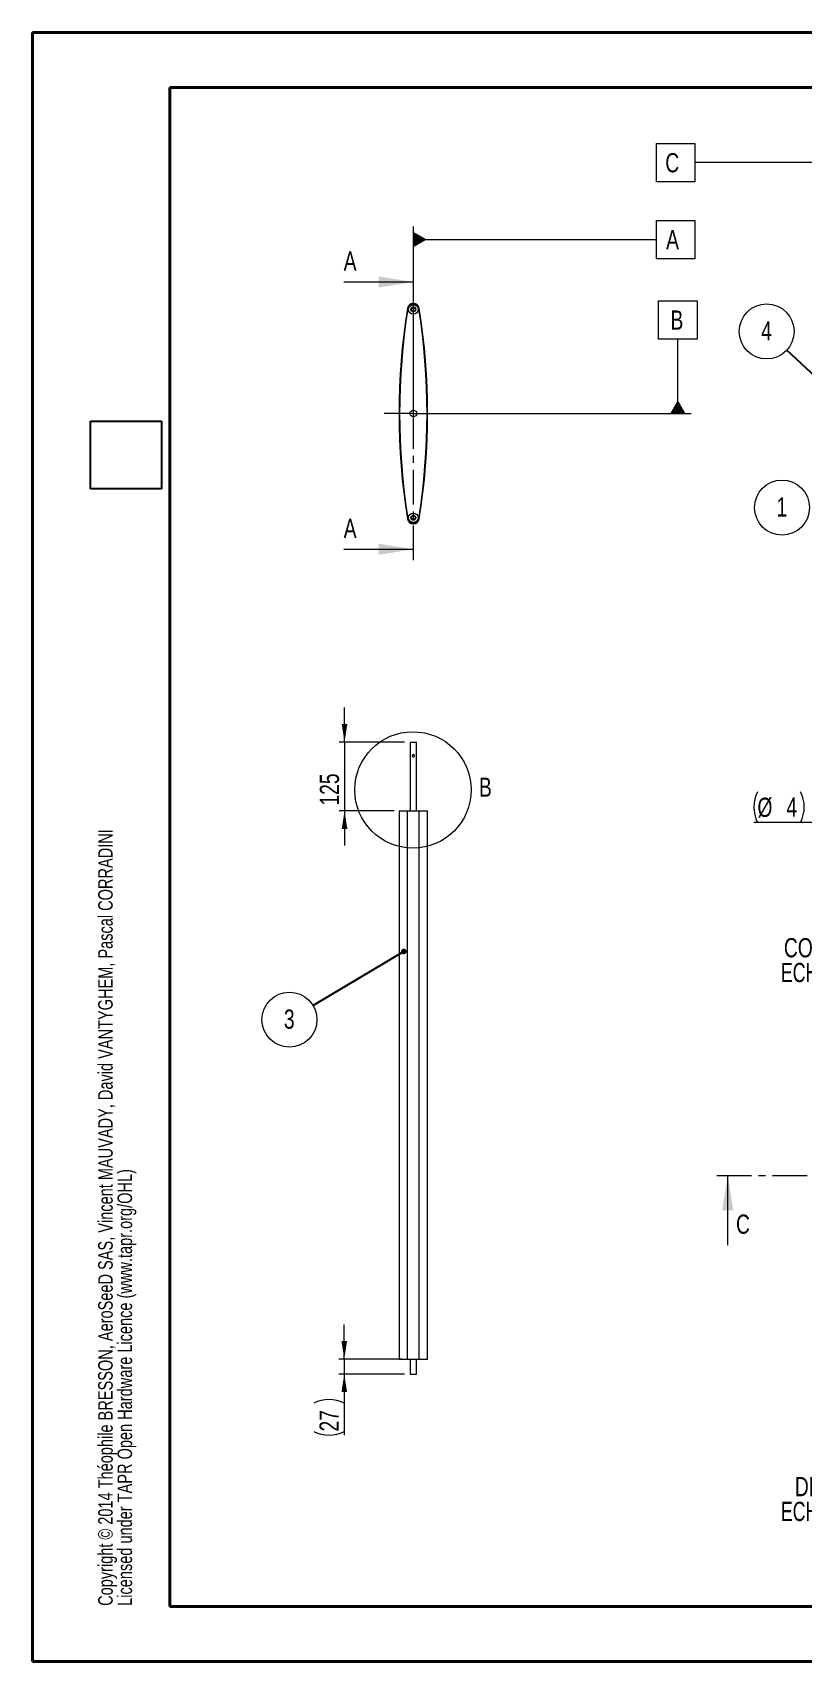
# Model space of a CAD drawing. Header units: millimetres. Extents: x 0 to 420, y 0 to 297.
# Drawn here: x 0.1 to 140.6, y 0.2 to 297.2 of the extents above; entities that cross this region are included whole.
import ezdxf

# ---------------------------------------------------------------- set-up
doc = ezdxf.new("R2010")
doc.units = ezdxf.units.MM
doc.linetypes.add('CENTER', pattern=[10.16, 6.35, -1.27, 1.27, -1.27])
doc.linetypes.add('CENTERX2', pattern=[20.32, 12.7, -2.54, 2.54, -2.54])
doc.styles.add('SLDTEXTSTYLE0', font='TXT', dxfattribs={"width": 0.75})
doc.styles.add('SLDTEXTSTYLE1', font='TXT', dxfattribs={"width": 0.692308})
doc.dimstyles.new('SLDDIMSTYLE0', dxfattribs={"dimtxt": 3.5, "dimasz": 3.302, "dimexe": 0, "dimexo": 0.0625, "dimgap": 0.875, "dimtad": 1, "dimlfac": 10, "dimrnd": 1e-09, "dimzin": 12, "dimdsep": 46, "dimtxsty": 'SLDTEXTSTYLE0', "dimsah": 1, "dimcen": 0.09, "dimadec": 0, "dimazin": 3, "dimtfac": 1, "dimtmove": 0, "dimatfit": 0, "dimfxl": 1, "dimfrac": 2, "dimtolj": 1, "dimtzin": 12, "dimarcsym": 0})
doc.dimstyles.new('SLDDIMSTYLE1', dxfattribs={"dimtxt": 0, "dimasz": 1.016, "dimexe": 0, "dimexo": 0.0625, "dimgap": 0, "dimtad": 0, "dimtih": 1, "dimtoh": 1, "dimdec": 0, "dimrnd": 1e-09, "dimzin": 0, "dimdsep": 46, "dimtxsty": 'Standard', "dimblk1": 'DOT', "dimblk2": 'DOT', "dimsah": 1, "dimcen": 0.09, "dimadec": 0, "dimazin": 0, "dimtfac": 1.016, "dimtdec": 0, "dimtofl": 0, "dimtmove": 0, "dimatfit": 3, "dimldrblk": 'DOT', "dimfxl": 1, "dimfrac": 2, "dimtolj": 1, "dimtzin": 0, "dimarcsym": 0})
doc.dimstyles.new('SLDDIMSTYLE4', dxfattribs={"dimtxt": 3.5, "dimasz": 3.302, "dimexe": 0, "dimexo": 0.0625, "dimgap": 0.875, "dimtad": 0, "dimtih": 1, "dimtoh": 1, "dimlfac": 4, "dimrnd": 1e-09, "dimzin": 12, "dimdsep": 46, "dimtxsty": 'SLDTEXTSTYLE0', "dimsah": 1, "dimcen": 0.09, "dimadec": 0, "dimazin": 3, "dimtfac": 1, "dimtmove": 0, "dimatfit": 0, "dimfxl": 1, "dimfrac": 2, "dimtolj": 1, "dimtzin": 12, "dimarcsym": 0})
picture_1 = doc.add_image_def('image1.bmp', size_in_pixel=(400, 420))

# ---------------------------------------------------------------- blocks, each defined once
blk = doc.blocks.new('SW_NOTE_1')
at = {"color": 0, "linetype": 'Continuous', "lineweight": 0, "char_height": 2.6458, "attachment_point": 1, "rotation": 90, "style": 'SLDTEXTSTYLE0'}
for s, insert in [('Copyright © 2014 Théophile BRESSON, AeroSeeD SAS, Vincent MAUVADY, David VANTYGHEM, Pascal CORRADINI', (-3.41, 0)), ('Licensed under TAPR Open Hardware Licence (www.tapr.org/OHL)', (0.12, 0))]:
    blk.add_mtext(s, dxfattribs=dict(at, insert=insert))
blk = doc.blocks.new('*D6')
at = {"color": 7, "linetype": 'Continuous', "lineweight": 0}
for p, q in [((56.96, 167.82), (56.96, 174.17)), ((67.91, 167.82), (55.96, 167.82)), ((56.96, 167.82), (56.96, 155.32)), ((66.01, 155.32), (55.96, 155.32)), ((56.96, 155.32), (56.96, 148.97))]:
    blk.add_line(p, q, dxfattribs=at)
for points in [[(56.96, 167.82), (57.47, 171.12), (56.45, 171.12)], [(56.96, 155.32), (56.45, 152.02), (57.47, 152.02)]]:
    blk.add_solid(points, dxfattribs=at)
at = {"color": 7, "linetype": 'Continuous', "lineweight": 0, "insert": (52.45, 156.27, -0.17), "char_height": 3.5, "attachment_point": 1, "rotation": 90, "style": 'SLDTEXTSTYLE0'}
blk.add_mtext('125', dxfattribs=at)
blk = doc.blocks.new('*D7')
at = {"color": 7, "linetype": 'Continuous', "lineweight": 0}
for p, q in [((56.91, 55.32), (56.91, 61.67)), ((67.42, 55.32), (55.91, 55.32)), ((56.91, 55.32), (56.91, 52.62)), ((67.91, 52.62), (55.91, 52.62)), ((56.91, 52.62), (56.91, 41.49))]:
    blk.add_line(p, q, dxfattribs=at)
for centre, start, end in [((54.13, 41.76), 63.4349, 116.5651), ((54.13, 47.7), 243.4349, 296.5651)]:
    blk.add_arc(centre, 6.21, start, end, dxfattribs=at)
for points in [[(56.91, 55.32), (57.42, 58.62), (56.4, 58.62)], [(56.91, 52.62), (56.4, 49.32), (57.42, 49.32)]]:
    blk.add_solid(points, dxfattribs=at)
at = {"color": 7, "linetype": 'Continuous', "lineweight": 0, "insert": (52.4, 42.14, -0.17), "char_height": 3.5, "attachment_point": 1, "rotation": 90, "style": 'SLDTEXTSTYLE0'}
blk.add_mtext('27', dxfattribs=at)
blk = doc.blocks.new('SW_NOTE_4')
at = {"color": 0, "linetype": 'Continuous', "lineweight": 0}
blk.add_circle((-4.3, -2.56), 5.01, dxfattribs=at)
at = {"color": 0, "linetype": 'Continuous', "lineweight": 0, "insert": (-4.34, -0.71), "char_height": 3.5, "attachment_point": 2, "style": 'SLDTEXTSTYLE0'}
blk.add_mtext('3', dxfattribs=at)
blk = doc.blocks.new('_DOT')
at = {"color": 0, "linetype": 'ByBlock', "lineweight": -2}
blk.add_line((-0.5, 0), (-1, 0), dxfattribs=at)
at = {"color": 0, "linetype": 'ByBlock', "const_width": 0.5}
blk.add_lwpolyline([(-0.25, 0, 1), (0.25, 0, 1)], format="xyb", close=True, dxfattribs=at)
blk = doc.blocks.new('SW_DATUMTAG_0')
at = {"color": 0, "linetype": 'Continuous', "lineweight": 0}
for p, q in [((-1.77, -0.72), (-1.77, 6.28)), ((-1.77, 6.28), (5.23, 6.28)), ((5.23, 6.28), (5.23, -0.72)), ((-46.09, -25.11), (-46.09, 5.18)), ((-46.09, 2.78), (-1.77, 2.78)), ((5.23, -0.72), (-1.77, -0.72))]:
    blk.add_line(p, q, dxfattribs=at)
blk.add_solid([(-46.09, 1.38), (-46.09, 4.18), (-43.64, 2.78)], dxfattribs=at)
at = {"color": 0, "linetype": 'Continuous', "lineweight": 0, "insert": (0, 4.51), "char_height": 3.5, "attachment_point": 1, "style": 'SLDTEXTSTYLE0'}
blk.add_mtext('A', dxfattribs=at)
blk = doc.blocks.new('SW_DATUMTAG_1')
at = {"color": 0, "linetype": 'Continuous', "lineweight": 0}
for p, q in [((-2.16, -0.72), (-2.16, 6.28)), ((-2.16, 6.28), (4.84, 6.28)), ((4.84, 6.28), (4.84, -0.72)), ((4.84, -0.72), (-2.16, -0.72)), ((1.34, -14.29), (1.34, -0.72)), ((-46.89, -14.29), (3.74, -14.29))]:
    blk.add_line(p, q, dxfattribs=at)
blk.add_solid([(2.74, -14.29), (-0.06, -14.29), (1.34, -11.84)], dxfattribs=at)
at = {"color": 0, "linetype": 'Continuous', "lineweight": 0, "insert": (0, 4.51), "char_height": 3.5, "attachment_point": 1, "style": 'SLDTEXTSTYLE0'}
blk.add_mtext('B', dxfattribs=at)
blk = doc.blocks.new('SW_NOTE_5')
at = {"color": 0, "linetype": 'Continuous', "lineweight": 0}
blk.add_circle((-4.91, -1.01), 5.01, dxfattribs=at)
at = {"color": 0, "linetype": 'Continuous', "lineweight": 0, "insert": (-4.94, 0.85), "char_height": 3.5, "attachment_point": 2, "style": 'SLDTEXTSTYLE0'}
blk.add_mtext('1', dxfattribs=at)
blk = doc.blocks.new('SW_NOTE_7')
at = {"color": 0, "linetype": 'Continuous', "lineweight": 0}
blk.add_circle((-3.66, 3.42), 5.01, dxfattribs=at)
at = {"color": 0, "linetype": 'Continuous', "lineweight": 0, "insert": (-3.7, 5.28), "char_height": 3.5, "attachment_point": 2, "style": 'SLDTEXTSTYLE0'}
blk.add_mtext('4', dxfattribs=at)
blk = doc.blocks.new('SW_DATUMTAG_2')
at = {"color": 0, "linetype": 'Continuous', "lineweight": 0}
for p, q in [((-1.6, -0.72), (-1.6, 6.28)), ((-1.6, 6.28), (5.4, 6.28)), ((5.4, 6.28), (5.4, -0.72)), ((45.69, -24.84), (45.69, 5.18)), ((45.69, 2.78), (5.4, 2.78)), ((5.4, -0.72), (-1.6, -0.72))]:
    blk.add_line(p, q, dxfattribs=at)
blk.add_solid([(45.69, 1.38), (45.69, 4.18), (43.24, 2.78)], dxfattribs=at)
at = {"color": 0, "linetype": 'Continuous', "lineweight": 0, "insert": (0, 4.51, 0.79), "char_height": 3.5, "attachment_point": 1, "style": 'SLDTEXTSTYLE0'}
blk.add_mtext('C', dxfattribs=at)
blk = doc.blocks.new('SW_NOTE_10')
at = {"color": 0, "linetype": 'Continuous', "lineweight": 0, "char_height": 3.5, "attachment_point": 2}
for s, insert, style in [('DÉTAIL B', (9.13, 4.51), 'SLDTEXTSTYLE0'), ('ECHELLE 1 : 4', (9.76, -0.01), 'SLDTEXTSTYLE1')]:
    blk.add_mtext(s, dxfattribs=dict(at, insert=insert, style=style))
blk = doc.blocks.new('*D22')
at = {"color": 7, "linetype": 'Continuous', "lineweight": 0}
for p, q in [((147.19, 153.2), (131.59, 153.2)), ((147.19, 138.11), (147.19, 154.2)), ((147.19, 153.2), (148.19, 153.2)), ((148.19, 138.11), (148.19, 154.2))]:
    blk.add_line(p, q, dxfattribs=at)
for centre, start, end in [((137.86, 156), 153.4349, 206.5651), ((134.51, 156), 333.4349, 26.5651)]:
    blk.add_arc(centre, 6.27, start, end, dxfattribs=at)
blk.add_solid([(147.19, 153.2), (143.89, 153.71), (143.89, 152.69)], dxfattribs=at)
at = {"color": 7, "linetype": 'Continuous', "lineweight": 0, "char_height": 3.5, "attachment_point": 1, "style": 'SLDTEXTSTYLE0'}
for s, insert in [('%%c', (132.25, 157.71, 24.13)), ('4', (137.53, 157.76, 24.13))]:
    blk.add_mtext(s, dxfattribs=dict(at, insert=insert))
blk = doc.blocks.new('SW_NOTE_11')
at = {"color": 0, "linetype": 'Continuous', "lineweight": 0, "char_height": 3.5, "attachment_point": 2}
for s, insert, style in [('COUPE C-C', (13.18, 4.51), 'SLDTEXTSTYLE0'), ('ECHELLE 1 : 4', (13.76, -0.01), 'SLDTEXTSTYLE1')]:
    blk.add_mtext(s, dxfattribs=dict(at, insert=insert, style=style))

msp = doc.modelspace()

# ---------------------------------------------------------------- linework, layer by layer
at = {"color": 7, "linetype": 'Continuous', "lineweight": 40}
for p, q in [((0.0788, 0.2148), (0.0788, 297.2148)), ((0.0788, 297.2148), (420.0788, 297.2148)), ((25.0788, 10.2148), (25.0788, 287.2148)), ((25.0788, 287.2148), (410.0788, 287.2148)), ((25.0788, 10.2148), (410.0788, 10.2148)), ((0.0788, 0.2148), (420.0788, 0.2148))]:
    msp.add_line(p, q, dxfattribs=at)
at = {"color": 7, "linetype": 'CENTER', "lineweight": 0}
for p, q in [((69.5077, 201.0055), (69.5077, 253.7407)), ((124.8295, 88.8402), (188.837, 88.8402))]:
    msp.add_line(p, q, dxfattribs=at)
at = {"color": 7, "linetype": 'Continuous', "lineweight": 0}
for p, q in [((56.8077, 251.7407), (69.5077, 251.7407)), ((56.8077, 203.0055), (69.5077, 203.0055)), ((126.8295, 76.1402), (126.8295, 88.8402))]:
    msp.add_line(p, q, dxfattribs=at)
at = {"color": 7, "linetype": 'CENTERX2', "lineweight": 0}
for q in [(69.5077, 231.5831), (64.1764, 227.7435)]:
    msp.add_line((69.5077, 227.7435), q, dxfattribs=at)
at = {"color": 7, "linetype": 'Continuous', "lineweight": 15}
for p, q in [((68.9077, 167.8198), (68.9077, 155.3198)), ((68.9077, 167.8198), (70.1077, 167.8198)), ((70.1077, 155.3198), (70.1077, 167.8198)), ((66.9077, 155.3198), (66.9077, 55.3198)), ((66.9077, 155.3198), (68.4213, 155.3198)), ((68.4213, 55.3198), (68.4213, 155.3198)), ((68.4213, 155.3198), (70.594, 155.3198)), ((70.594, 55.3198), (70.594, 155.3198)), ((70.594, 155.3198), (72.1077, 155.3198)), ((72.1077, 55.3198), (72.1077, 155.3198)), ((66.9077, 55.3198), (68.4213, 55.3198)), ((68.4213, 55.3198), (70.594, 55.3198)), ((68.9077, 55.3198), (68.9077, 52.6198)), ((70.1077, 52.6198), (70.1077, 55.3198)), ((70.594, 55.3198), (72.1077, 55.3198)), ((68.9077, 52.6198), (70.1077, 52.6198))]:
    msp.add_line(p, q, dxfattribs=at)
for centre, radius in [((69.5077, 246.7435), 0.865), ((69.5077, 246.7435), 0.45), ((69.5077, 246.7435), 0.34), ((69.5077, 227.7435), 0.6), ((69.5077, 208.7435), 0.865), ((69.5077, 208.7435), 0.45), ((69.5077, 208.7435), 0.34)]:
    msp.add_circle(centre, radius, dxfattribs=at)
at = {"color": 7, "linetype": 'Continuous', "lineweight": 0}
msp.add_circle((69.4356, 159.1198), 10.6154, dxfattribs=at)
at = {"color": 7, "linetype": 'Continuous', "lineweight": 15}
for centre, radius, start, end in [((189.091, 227.7435), 122.1833, 170.972023, 189.027977), ((189.091, 227.7435), 122.0833, 170.972023, 189.027977), ((69.5077, 246.7435), 1.1, 9.027977, 170.972023), ((69.5077, 246.7435), 1, 9.027977, 170.972023), ((-50.0757, 227.7435), 122.0833, 350.972023, 9.027977), ((-50.0757, 227.7435), 122.1833, 350.972023, 9.027977), ((69.5077, 208.7435), 1.1, 189.027977, 350.972023), ((69.5077, 208.7435), 1, 189.027977, 350.972023)]:
    msp.add_arc(centre, radius, start, end, dxfattribs=at)
msp.add_open_spline([(69.5077, 165.5598), (69.5295, 165.5577), (69.5731, 165.5535), (69.6316, 165.5211), (69.6776, 165.4724), (69.7053, 165.4098), (69.7105, 165.3422), (69.6941, 165.2783), (69.6586, 165.2231), (69.6058, 165.1811), (69.5411, 165.1587), (69.4736, 165.1591), (69.4114, 165.1805), (69.3588, 165.2207), (69.3212, 165.2771), (69.3045, 165.3435), (69.3105, 165.4101), (69.3367, 165.4702), (69.3812, 165.5192), (69.4404, 165.5532), (69.4856, 165.5576), (69.5077, 165.5598)], degree=3, knots=[0, 0, 0, 0, 0.051721269, 0.103380836, 0.156662819, 0.211448858, 0.264367038, 0.314886544, 0.36624222, 0.420273723, 0.474811836, 0.526979036, 0.577654953, 0.629681442, 0.68406217, 0.73829892, 0.789750292, 0.840251027, 0.892966718, 0.947713384, 1, 1, 1, 1], dxfattribs=at)
at = {"color": 7, "linetype": 'Continuous', "lineweight": 0}
for points in [[(69.5077, 251.7407), (63.1577, 252.7567), (63.1577, 250.7247)], [(69.5077, 203.0055), (63.1577, 204.0215), (63.1577, 201.9895)], [(126.8295, 88.8402), (125.8135, 82.4902), (127.8455, 82.4902)]]:
    msp.add_solid(points, dxfattribs=at)

# ---------------------------------------------------------------- block references
for name, p in [('SW_DATUMTAG_2', (115.4483, 270.7225)), ('SW_DATUMTAG_0', (115.5978, 256.6951)), ('SW_DATUMTAG_1', (116.3967, 242.0357)), ('SW_NOTE_7', (137.59, 239.3015)), ('SW_NOTE_5', (141.6413, 211.6154)), ('SW_NOTE_1', (15.4516, 10.346)), ('SW_NOTE_11', (133.7431, 127.5899)), ('SW_NOTE_4', (51.2171, 119.7946)), ('SW_NOTE_10', (137.7438, 29.328))]:
    msp.add_blockref(name, p, dxfattribs=at)

# ---------------------------------------------------------------- texts
at = {"color": 7, "linetype": 'Continuous', "char_height": 3.5, "attachment_point": 1, "style": 'SLDTEXTSTYLE0'}
for s, insert in [('A', (56.8077, 257.2978)), ('A', (56.8077, 208.5626)), ('C', (128.3457, 81.6973))]:
    msp.add_mtext(s, dxfattribs=dict(at, insert=insert))
at = {"color": 7, "linetype": 'Continuous', "lineweight": 0, "insert": (81.4693, 161.369), "char_height": 3.5, "attachment_point": 1, "style": 'SLDTEXTSTYLE0'}
msp.add_mtext('B', dxfattribs=at)

# ---------------------------------------------------------------- dimensions: what is measured, and where the dimension line sits
at = {"color": 7, "linetype": 'Continuous', "lineweight": 0}
dim = msp.add_linear_dim(base=(56.9577, 155.3198), p1=(68.9077, 167.8198), p2=(67.0077, 155.3198), angle=90, dimstyle='SLDDIMSTYLE0', dxfattribs=at)
dim.commit()
dim.dimension.update_dxf_attribs({"geometry": '*D6', "text_midpoint": (56.9577, 161.5698), "dimtype": 160})
dim = msp.add_linear_dim(base=(148.1872, 156.3598), p1=(147.1872, 137.1136), p2=(148.1872, 137.1136), text='(%%c<>)', dimstyle='SLDDIMSTYLE4', dxfattribs=at)
dim.commit()
dim.dimension.update_dxf_attribs({"geometry": '*D22', "text_midpoint": (136.1872, 156.3598), "dimtype": 160})
dim = msp.add_linear_dim(base=(56.9083, 52.6198), p1=(68.4213, 55.3198), p2=(68.9077, 52.6198), angle=90, text='(<>)', dimstyle='SLDDIMSTYLE0', dxfattribs=at)
dim.commit()
dim.dimension.update_dxf_attribs({"geometry": '*D7', "text_midpoint": (56.9083, 44.7287), "dimtype": 160})

# ---------------------------------------------------------------- pictures from other files: only their frames are drawn
image = msp.add_image(picture_1, insert=(23.5644, 214.0477), size_in_units=(12.334, 12.9507), rotation=90)
image.dxf.flags = 7

# ---------------------------------------------------------------- leaders
for points in [[(149.8526, 227.8472), (137.59, 239.3015)], [(67.7707, 129.6567), (51.2171, 119.7946)]]:
    msp.add_leader(points, dimstyle='SLDDIMSTYLE1', dxfattribs=at)

doc.saveas('drawing.dxf')
